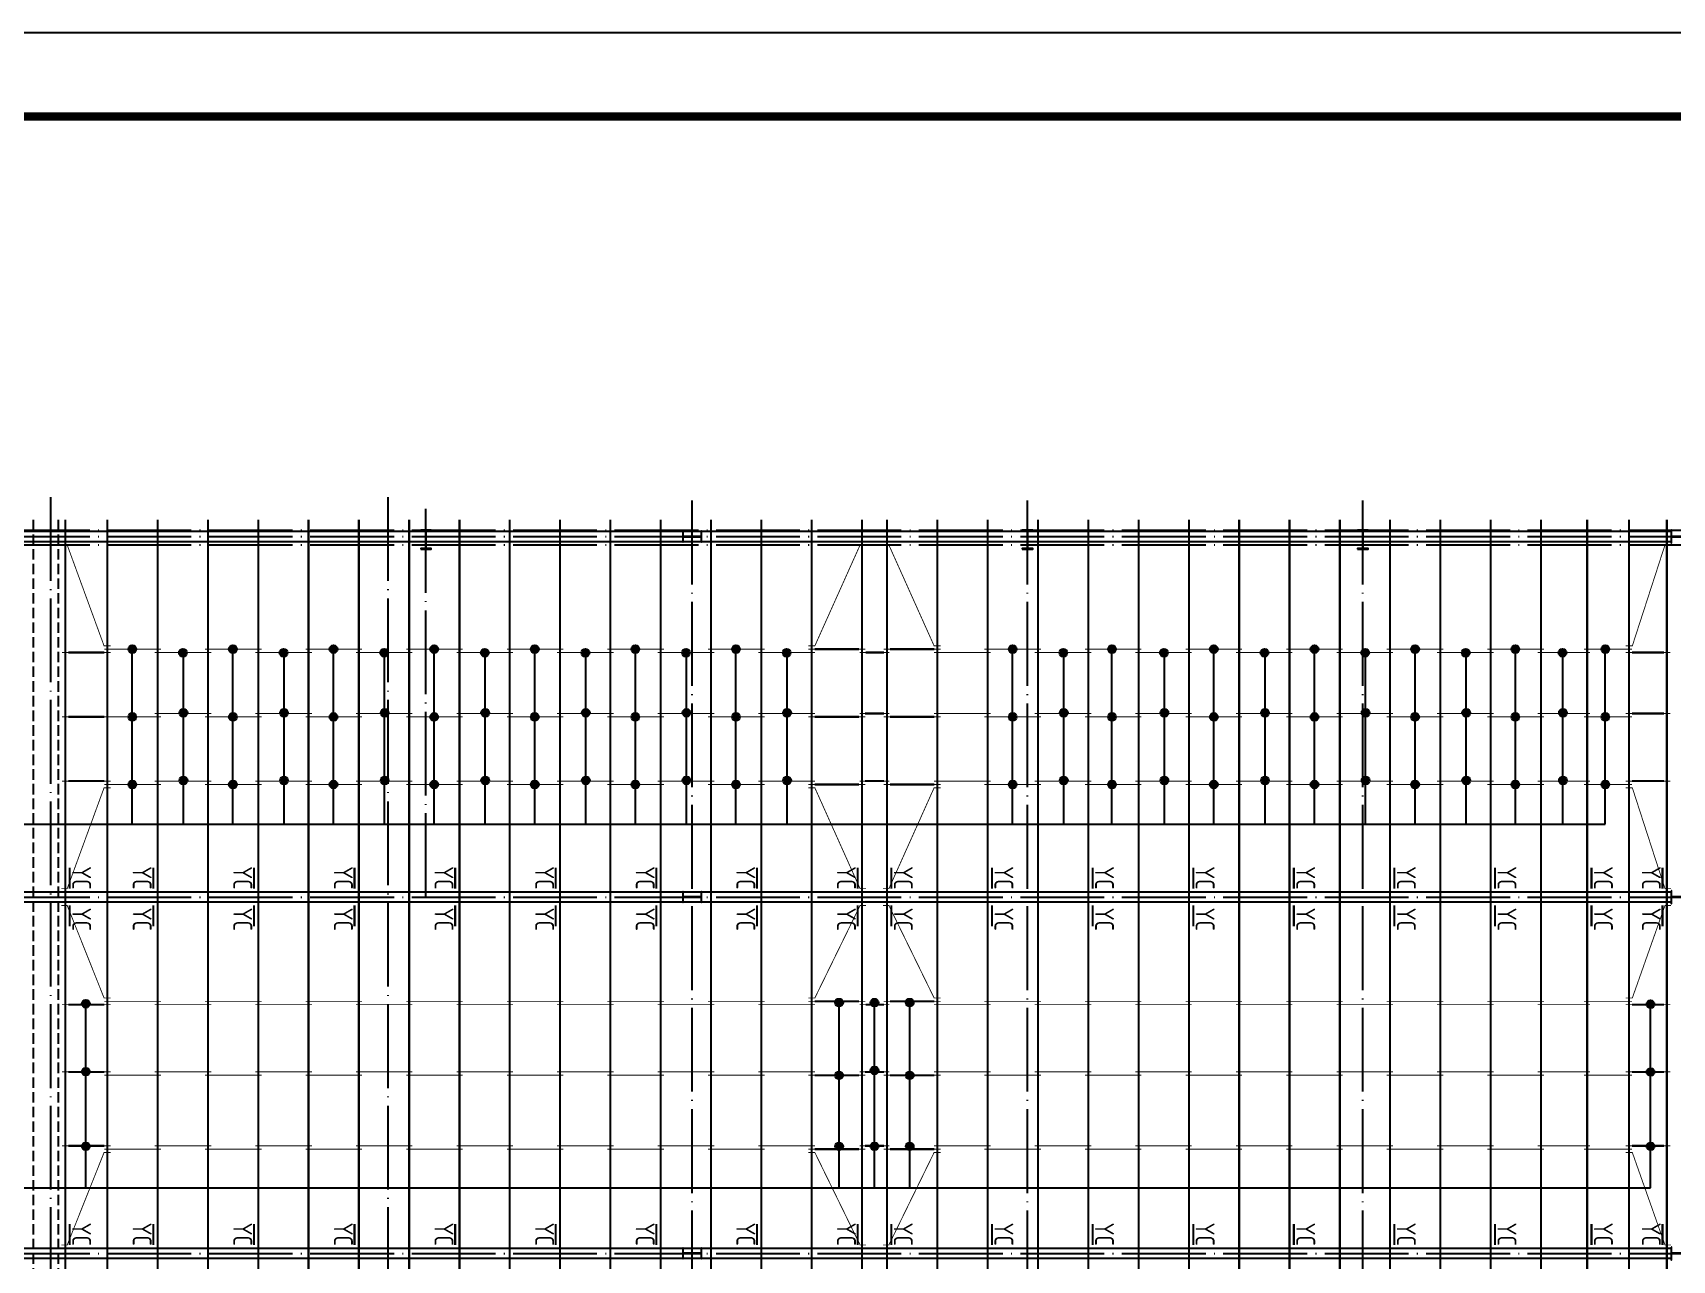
# Model space of a CAD drawing. Extents: x 69728788 to 150676229, y 15322671 to 43663798.
# Drawn here: x 75156773 to 75195879, y 20372423 to 20401703 of the extents above; entities that cross this region are included whole.
import ezdxf

# ---------------------------------------------------------------- set-up
doc = ezdxf.new("R2010")
doc.units = 0
doc.header["$LTSCALE"] = 1000
doc.header["$MEASUREMENT"] = 0
doc.linetypes.add('DASH', pattern=[0.35, 0.25, -0.1])
doc.linetypes.add('DOTE', pattern=[2.42, 2, -0.2, 0.02, -0.2])
for name, color, linetype in [('10014', 2, 'CONTINUOUS'), ('DOTE', 251, 'DOTE'), ('PUB_DIM', 3, 'CONTINUOUS'), ('PUB_TITLE', 4, 'CONTINUOUS'), ('屋面隅撑', 1, 'CONTINUOUS'), ('檩条拉条', 253, 'CONTINUOUS'), ('钢柱', 3, 'CONTINUOUS'), ('钢梁', 97, 'CONTINUOUS')]:
    doc.layers.add(name, color=color, linetype=linetype)
doc.styles.add('TSSD_Rein', font='atssdeng.shx', dxfattribs={"width": 0.7, "bigfont": 'atssdchn.shx'})

msp = doc.modelspace()

# ---------------------------------------------------------------- hatches: boundary and pattern name
at = {"layer": 'PUB_DIM'}
for points in [[(75159146.3, 20386905.6, -1), (75159146.3, 20387093.3, -1)], [(75160354.7, 20386819.7, -1), (75160354.7, 20387007.4, -1)], [(75161546.3, 20386905.6, -1), (75161546.3, 20387093.3, -1)], [(75162754.7, 20386819.7, -1), (75162754.7, 20387007.4, -1)], [(75163946.3, 20386905.6, -1), (75163946.3, 20387093.3, -1)], [(75165154.7, 20386819.7, -1), (75165154.7, 20387007.4, -1)], [(75166346.3, 20386905.6, -1), (75166346.3, 20387093.3, -1)], [(75167554.7, 20386819.7, -1), (75167554.7, 20387007.4, -1)], [(75168746.3, 20386905.6, -1), (75168746.3, 20387093.3, -1)], [(75169954.7, 20386819.7, -1), (75169954.7, 20387007.4, -1)], [(75171146.3, 20386905.6, -1), (75171146.3, 20387093.3, -1)], [(75172354.7, 20386819.7, -1), (75172354.7, 20387007.4, -1)], [(75173546.3, 20386905.6, -1), (75173546.3, 20387093.3, -1)], [(75174754.7, 20386819.7, -1), (75174754.7, 20387007.4, -1)], [(75180146.3, 20386905.6, -1), (75180146.3, 20387093.3, -1)], [(75181354.7, 20386819.7, -1), (75181354.7, 20387007.4, -1)], [(75182515.3, 20386905.6, -1), (75182515.3, 20387093.3, -1)], [(75183754.7, 20386819.7, -1), (75183754.7, 20387007.4, -1)], [(75184946.3, 20386905.6, -1), (75184946.3, 20387093.3, -1)], [(75186154.7, 20386819.7, -1), (75186154.7, 20387007.4, -1)], [(75187346.3, 20386905.6, -1), (75187346.3, 20387093.3, -1)], [(75188554.7, 20386819.7, -1), (75188554.7, 20387007.4, -1)], [(75189746.3, 20386905.6, -1), (75189746.3, 20387093.3, -1)], [(75190954.7, 20386819.7, -1), (75190954.7, 20387007.4, -1)], [(75192137.3, 20386905.6, -1), (75192137.3, 20387093.3, -1)], [(75193262.1, 20386819.7, -1), (75193262.1, 20387007.4, -1)], [(75194283.7, 20386905.6, -1), (75194283.7, 20387093.3, -1)], [(75159146.3, 20385289.7, -1), (75159146.3, 20385477.4, -1)], [(75160365.9, 20385387.6, -1), (75160365.9, 20385575.3, -1)], [(75161546.3, 20385289.7, -1), (75161546.3, 20385477.4, -1)], [(75162765.9, 20385387.6, -1), (75162765.9, 20385575.3, -1)], [(75163946.3, 20385289.7, -1), (75163946.3, 20385477.4, -1)], [(75165165.9, 20385387.6, -1), (75165165.9, 20385575.3, -1)], [(75166346.3, 20385289.7, -1), (75166346.3, 20385477.4, -1)], [(75167565.9, 20385387.6, -1), (75167565.9, 20385575.3, -1)], [(75168746.3, 20385289.7, -1), (75168746.3, 20385477.4, -1)], [(75169965.9, 20385387.6, -1), (75169965.9, 20385575.3, -1)], [(75171146.3, 20385289.7, -1), (75171146.3, 20385477.4, -1)], [(75172365.9, 20385387.6, -1), (75172365.9, 20385575.3, -1)], [(75173546.3, 20385289.7, -1), (75173546.3, 20385477.4, -1)], [(75174765.9, 20385387.6, -1), (75174765.9, 20385575.3, -1)], [(75180146.3, 20385289.7, -1), (75180146.3, 20385477.4, -1)], [(75181365.9, 20385387.6, -1), (75181365.9, 20385575.3, -1)], [(75182515.3, 20385289.7, -1), (75182515.3, 20385477.4, -1)], [(75183765.9, 20385387.6, -1), (75183765.9, 20385575.3, -1)], [(75184946.3, 20385289.7, -1), (75184946.3, 20385477.4, -1)], [(75186165.9, 20385387.6, -1), (75186165.9, 20385575.3, -1)], [(75187346.3, 20385289.7, -1), (75187346.3, 20385477.4, -1)], [(75188565.9, 20385387.6, -1), (75188565.9, 20385575.3, -1)], [(75189746.3, 20385289.7, -1), (75189746.3, 20385477.4, -1)], [(75190965.9, 20385387.6, -1), (75190965.9, 20385575.3, -1)], [(75192137.3, 20385289.7, -1), (75192137.3, 20385477.4, -1)], [(75193273.3, 20385387.6, -1), (75193273.3, 20385575.3, -1)], [(75194283.7, 20385289.7, -1), (75194283.7, 20385477.4, -1)], [(75159146.3, 20383676.3, -1), (75159146.3, 20383864, -1)], [(75160365.9, 20383774.2, -1), (75160365.9, 20383961.9, -1)], [(75161546.3, 20383676.3, -1), (75161546.3, 20383864, -1)], [(75162765.9, 20383774.2, -1), (75162765.9, 20383961.9, -1)], [(75163946.3, 20383676.3, -1), (75163946.3, 20383864, -1)], [(75165165.9, 20383774.2, -1), (75165165.9, 20383961.9, -1)], [(75166346.3, 20383676.3, -1), (75166346.3, 20383864, -1)], [(75167565.9, 20383774.2, -1), (75167565.9, 20383961.9, -1)], [(75168746.3, 20383676.3, -1), (75168746.3, 20383864, -1)], [(75169965.9, 20383774.2, -1), (75169965.9, 20383961.9, -1)], [(75171146.3, 20383676.3, -1), (75171146.3, 20383864, -1)], [(75172365.9, 20383774.2, -1), (75172365.9, 20383961.9, -1)], [(75173546.3, 20383676.3, -1), (75173546.3, 20383864, -1)], [(75174765.9, 20383774.2, -1), (75174765.9, 20383961.9, -1)], [(75180146.3, 20383676.3, -1), (75180146.3, 20383864, -1)], [(75181365.9, 20383774.2, -1), (75181365.9, 20383961.9, -1)], [(75182515.3, 20383676.3, -1), (75182515.3, 20383864, -1)], [(75183765.9, 20383774.2, -1), (75183765.9, 20383961.9, -1)], [(75184946.3, 20383676.3, -1), (75184946.3, 20383864, -1)], [(75186165.9, 20383774.2, -1), (75186165.9, 20383961.9, -1)], [(75187346.3, 20383676.3, -1), (75187346.3, 20383864, -1)], [(75188565.9, 20383774.2, -1), (75188565.9, 20383961.9, -1)], [(75189746.3, 20383676.3, -1), (75189746.3, 20383864, -1)], [(75190965.9, 20383774.2, -1), (75190965.9, 20383961.9, -1)], [(75192137.3, 20383676.3, -1), (75192137.3, 20383864, -1)], [(75193273.3, 20383774.2, -1), (75193273.3, 20383961.9, -1)], [(75194283.7, 20383676.3, -1), (75194283.7, 20383864, -1)], [(75158038.2, 20378447.5, -1), (75158038.2, 20378635.2, -1)], [(75176006.3, 20378473.6, -1), (75176006.3, 20378661.3, -1)], [(75176850.3, 20378473.6, -1), (75176850.3, 20378661.3, -1)], [(75177691, 20378473.6, -1), (75177691, 20378661.3, -1)], [(75195362.6, 20378434.5, -1), (75195362.6, 20378622.3, -1)], [(75158038.2, 20376826.7, -1), (75158038.2, 20377014.5, -1)], [(75176850.3, 20376856.9, -1), (75176850.3, 20377044.6, -1)], [(75195362.6, 20376819.2, -1), (75195362.6, 20377006.9, -1)], [(75176006.3, 20376740.1, -1), (75176006.3, 20376927.8, -1)], [(75177691, 20376740.1, -1), (75177691, 20376927.8, -1)], [(75158038.2, 20375046.3, -1), (75158038.2, 20375234, -1)], [(75176006.3, 20375046.3, -1), (75176006.3, 20375234, -1)], [(75176850.3, 20375046.3, -1), (75176850.3, 20375234, -1)], [(75177691, 20375046.3, -1), (75177691, 20375234, -1)], [(75195362.6, 20375046.3, -1), (75195362.6, 20375234, -1)]]:
    msp.add_hatch(color=256, dxfattribs=at).paths.add_polyline_path(points)

# ---------------------------------------------------------------- linework, layer by layer
at = {"layer": '10014', "linetype": 'DASH'}
for points in [[(75156787, 20297085.2), (75156787, 20390085.2)], [(75157387, 20297085.2), (75157387, 20390085.2)]]:
    msp.add_lwpolyline(points, dxfattribs=at)
at = {"layer": '10014', "const_width": 50}
for points in [[(75157550.3, 20297085.2), (75157550.3, 20390085.2)], [(75158550.3, 20297085.2), (75158550.3, 20390085.2)], [(75159750.3, 20297085.2), (75159750.3, 20390085.2)], [(75160950.3, 20297085.2), (75160950.3, 20390085.2)], [(75162150.3, 20297085.2), (75162150.3, 20390085.2)], [(75163350.3, 20297085.2), (75163350.3, 20390085.2)], [(75164550.3, 20297085.2), (75164550.3, 20390085.2)], [(75165750.3, 20297085.2), (75165750.3, 20390085.2)], [(75166950.3, 20297085.2), (75166950.3, 20390085.2)], [(75168150.3, 20297085.2), (75168150.3, 20390085.2)], [(75169350.3, 20297085.2), (75169350.3, 20390085.2)], [(75170550.3, 20297085.2), (75170550.3, 20390085.2)], [(75171750.3, 20297085.2), (75171750.3, 20390085.2)], [(75172950.3, 20297085.2), (75172950.3, 20390085.2)], [(75174150.3, 20297085.2), (75174150.3, 20390085.2)], [(75175350.3, 20297085.2), (75175350.3, 20390085.2)], [(75176550.3, 20297085.2), (75176550.3, 20390085.2)], [(75177150.3, 20297085.2), (75177150.3, 20390085.2)], [(75178350.3, 20297085.2), (75178350.3, 20390085.2)], [(75179550.3, 20297085.2), (75179550.3, 20390085.2)], [(75180750.3, 20297085.2), (75180750.3, 20390085.2)], [(75181950.3, 20297085.2), (75181950.3, 20390085.2)], [(75183150.3, 20297085.2), (75183150.3, 20390085.2)], [(75184350.3, 20297085.2), (75184350.3, 20390085.2)], [(75185550.3, 20297085.2), (75185550.3, 20390085.2)], [(75186750.3, 20297085.2), (75186750.3, 20390085.2)], [(75187950.3, 20297085.2), (75187950.3, 20390085.2)], [(75189150.3, 20297085.2), (75189150.3, 20390085.2)], [(75190350.3, 20297085.2), (75190350.3, 20390085.2)], [(75191550.3, 20297085.2), (75191550.3, 20390085.2)], [(75192750.3, 20297085.2), (75192750.3, 20390085.2)], [(75193850.3, 20297085.2), (75193850.3, 20390085.2)], [(75194850.3, 20297085.2), (75194850.3, 20390085.2)], [(75195750.3, 20297085.2), (75195750.3, 20390085.2)]]:
    msp.add_lwpolyline(points, dxfattribs=at)
at = {"layer": 'DOTE'}
for p, q in [((75157200.1, 20296668.2), (75157200.1, 20390668.2)), ((75165250.1, 20296668.2), (75165250.1, 20390668.2)), ((75166150.1, 20381085.2), (75166150.1, 20390418.2)), ((75172500.5, 20296585.2), (75172500.5, 20390585.2)), ((75180500.5, 20296585.2), (75180500.5, 20390585.2)), ((75188500.5, 20296585.2), (75188500.5, 20390585.2)), ((75122250.5, 20389835.2), (75232250.5, 20389835.2)), ((75122250.5, 20389685.2), (75232250.5, 20389685.2)), ((75122250.5, 20389485.2), (75232250.5, 20389485.2)), ((75122250.5, 20381085.2), (75232250.5, 20381085.2)), ((75122250.5, 20372585.2), (75232250.5, 20372585.2))]:
    msp.add_line(p, q, dxfattribs=at)
at = {"layer": 'PUB_DIM'}
for p, q in [((75159146.3, 20382827.5), (75159146.3, 20386998.6)), ((75160365.9, 20382827.5), (75160365.9, 20386961.9)), ((75161546.3, 20382827.5), (75161546.3, 20386998.6)), ((75162765.9, 20382827.5), (75162765.9, 20386961.9)), ((75163946.3, 20382827.5), (75163946.3, 20386998.6)), ((75165165.9, 20382827.5), (75165165.9, 20386961.9)), ((75166346.3, 20382827.5), (75166346.3, 20386998.6)), ((75167565.9, 20382827.5), (75167565.9, 20386961.9)), ((75168746.3, 20382827.5), (75168746.3, 20386998.6)), ((75169965.9, 20382827.5), (75169965.9, 20386961.9)), ((75171146.3, 20382827.5), (75171146.3, 20386998.6)), ((75172365.9, 20382827.5), (75172365.9, 20386961.9)), ((75173546.3, 20382827.5), (75173546.3, 20386998.6)), ((75174765.9, 20382827.5), (75174765.9, 20386961.9)), ((75180146.3, 20382827.5), (75180146.3, 20386998.6)), ((75181365.9, 20382827.5), (75181365.9, 20386961.9)), ((75182515.3, 20382827.5), (75182515.3, 20386998.6)), ((75183765.9, 20382827.5), (75183765.9, 20386961.9)), ((75184946.3, 20382827.5), (75184946.3, 20386998.6)), ((75186165.9, 20382827.5), (75186165.9, 20386961.9)), ((75187346.3, 20382827.5), (75187346.3, 20386998.6)), ((75188565.9, 20382827.5), (75188565.9, 20386961.9)), ((75189746.3, 20382827.5), (75189746.3, 20386998.6)), ((75190965.9, 20382827.5), (75190965.9, 20386961.9)), ((75192137.3, 20382827.5), (75192137.3, 20386998.6)), ((75193273.3, 20382827.5), (75193273.3, 20386961.9)), ((75194283.7, 20382827.5), (75194283.7, 20386998.6)), ((75122504.2, 20382827.5), (75194283.7, 20382827.5)), ((75158038.2, 20374145.7), (75158038.2, 20378540.4)), ((75176006.3, 20374145.7), (75176006.3, 20378566.5)), ((75176850.3, 20374145.7), (75176850.3, 20378566.5)), ((75177691, 20374145.7), (75177691, 20378566.5)), ((75195362.6, 20374145.7), (75195362.6, 20378527.5)), ((75121262.3, 20374145.7), (75195362.6, 20374145.7))]:
    msp.add_line(p, q, dxfattribs=at)
for centre in [(75159146.3, 20386999.5), (75160354.7, 20386913.5), (75161546.3, 20386999.5), (75162754.7, 20386913.5), (75163946.3, 20386999.5), (75165154.7, 20386913.5), (75166346.3, 20386999.5), (75167554.7, 20386913.5), (75168746.3, 20386999.5), (75169954.7, 20386913.5), (75171146.3, 20386999.5), (75172354.7, 20386913.5), (75173546.3, 20386999.5), (75174754.7, 20386913.5), (75180146.3, 20386999.5), (75181354.7, 20386913.5), (75182515.3, 20386999.5), (75183754.7, 20386913.5), (75184946.3, 20386999.5), (75186154.7, 20386913.5), (75187346.3, 20386999.5), (75188554.7, 20386913.5), (75189746.3, 20386999.5), (75190954.7, 20386913.5), (75192137.3, 20386999.5), (75193262.1, 20386913.5), (75194283.7, 20386999.5), (75159146.3, 20385383.5), (75160365.9, 20385481.5), (75161546.3, 20385383.5), (75162765.9, 20385481.5), (75163946.3, 20385383.5), (75165165.9, 20385481.5), (75166346.3, 20385383.5), (75167565.9, 20385481.5), (75168746.3, 20385383.5), (75169965.9, 20385481.5), (75171146.3, 20385383.5), (75172365.9, 20385481.5), (75173546.3, 20385383.5), (75174765.9, 20385481.5), (75180146.3, 20385383.5), (75181365.9, 20385481.5), (75182515.3, 20385383.5), (75183765.9, 20385481.5), (75184946.3, 20385383.5), (75186165.9, 20385481.5), (75187346.3, 20385383.5), (75188565.9, 20385481.5), (75189746.3, 20385383.5), (75190965.9, 20385481.5), (75192137.3, 20385383.5), (75193273.3, 20385481.5), (75194283.7, 20385383.5), (75159146.3, 20383770.2), (75160365.9, 20383868.1), (75161546.3, 20383770.2), (75162765.9, 20383868.1), (75163946.3, 20383770.2), (75165165.9, 20383868.1), (75166346.3, 20383770.2), (75167565.9, 20383868.1), (75168746.3, 20383770.2), (75169965.9, 20383868.1), (75171146.3, 20383770.2), (75172365.9, 20383868.1), (75173546.3, 20383770.2), (75174765.9, 20383868.1), (75180146.3, 20383770.2), (75181365.9, 20383868.1), (75182515.3, 20383770.2), (75183765.9, 20383868.1), (75184946.3, 20383770.2), (75186165.9, 20383868.1), (75187346.3, 20383770.2), (75188565.9, 20383868.1), (75189746.3, 20383770.2), (75190965.9, 20383868.1), (75192137.3, 20383770.2), (75193273.3, 20383868.1), (75194283.7, 20383770.2), (75158038.2, 20378541.3), (75176006.3, 20378567.4), (75176850.3, 20378567.4), (75177691, 20378567.4), (75195362.6, 20378528.4), (75158038.2, 20376920.6), (75176850.3, 20376950.8), (75195362.6, 20376913.1), (75176006.3, 20376833.9), (75177691, 20376833.9), (75158038.2, 20375140.1), (75176006.3, 20375140.1), (75176850.3, 20375140.1), (75177691, 20375140.1), (75195362.6, 20375140.1)]:
    msp.add_circle(centre, 93.9, dxfattribs=at)
at = {"layer": 'PUB_TITLE'}
msp.add_lwpolyline([(75107584.3, 20282902.8), (75275784.3, 20282902.8), (75275784.3, 20401702.8), (75107584.3, 20401702.8)], close=True, dxfattribs=at)
at = {"layer": 'PUB_TITLE', "const_width": 200}
msp.add_lwpolyline([(75112584.3, 20284902.8), (75273784.3, 20284902.8), (75273784.3, 20399702.8), (75112584.3, 20399702.8)], close=True, dxfattribs=at)
at = {"layer": '屋面隅撑', "const_width": 50}
for points in [[(75157653.5, 20381285.2), (75157653.5, 20381785.2)], [(75159647.2, 20381285.2), (75159647.2, 20381785.2)], [(75162047.2, 20381285.2), (75162047.2, 20381785.2)], [(75164447.2, 20381285.2), (75164447.2, 20381785.2)], [(75166847.2, 20381285.2), (75166847.2, 20381785.2)], [(75169247.2, 20381285.2), (75169247.2, 20381785.2)], [(75171647.2, 20381285.2), (75171647.2, 20381785.2)], [(75174047.2, 20381285.2), (75174047.2, 20381785.2)], [(75176447.2, 20381285.2), (75176447.2, 20381785.2)], [(75177253.5, 20381285.2), (75177253.5, 20381785.2)], [(75179653.5, 20381285.2), (75179653.5, 20381785.2)], [(75182053.5, 20381285.2), (75182053.5, 20381785.2)], [(75184453.5, 20381285.2), (75184453.5, 20381785.2)], [(75186853.5, 20381285.2), (75186853.5, 20381785.2)], [(75189253.5, 20381285.2), (75189253.5, 20381785.2)], [(75191653.5, 20381285.2), (75191653.5, 20381785.2)], [(75193953.5, 20381285.2), (75193953.5, 20381785.2)], [(75195647.2, 20381285.2), (75195647.2, 20381785.2)], [(75157653.5, 20380885.2), (75157653.5, 20380385.2)], [(75159647.2, 20380885.2), (75159647.2, 20380385.2)], [(75162047.2, 20380885.2), (75162047.2, 20380385.2)], [(75164447.2, 20380885.2), (75164447.2, 20380385.2)], [(75166847.2, 20380885.2), (75166847.2, 20380385.2)], [(75169247.2, 20380885.2), (75169247.2, 20380385.2)], [(75171647.2, 20380885.2), (75171647.2, 20380385.2)], [(75174047.2, 20380885.2), (75174047.2, 20380385.2)], [(75176447.2, 20380885.2), (75176447.2, 20380385.2)], [(75177253.5, 20380885.2), (75177253.5, 20380385.2)], [(75179653.5, 20380885.2), (75179653.5, 20380385.2)], [(75182053.5, 20380885.2), (75182053.5, 20380385.2)], [(75184453.5, 20380885.2), (75184453.5, 20380385.2)], [(75186853.5, 20380885.2), (75186853.5, 20380385.2)], [(75189253.5, 20380885.2), (75189253.5, 20380385.2)], [(75191653.5, 20380885.2), (75191653.5, 20380385.2)], [(75193953.5, 20380885.2), (75193953.5, 20380385.2)], [(75195647.2, 20380885.2), (75195647.2, 20380385.2)], [(75157653.5, 20372785.2), (75157653.5, 20373285.2)], [(75159647.2, 20372785.2), (75159647.2, 20373285.2)], [(75162047.2, 20372785.2), (75162047.2, 20373285.2)], [(75164447.2, 20372785.2), (75164447.2, 20373285.2)], [(75166847.2, 20372785.2), (75166847.2, 20373285.2)], [(75169247.2, 20372785.2), (75169247.2, 20373285.2)], [(75171647.2, 20372785.2), (75171647.2, 20373285.2)], [(75174047.2, 20372785.2), (75174047.2, 20373285.2)], [(75176447.2, 20372785.2), (75176447.2, 20373285.2)], [(75177253.5, 20372785.2), (75177253.5, 20373285.2)], [(75179653.5, 20372785.2), (75179653.5, 20373285.2)], [(75182053.5, 20372785.2), (75182053.5, 20373285.2)], [(75184453.5, 20372785.2), (75184453.5, 20373285.2)], [(75186853.5, 20372785.2), (75186853.5, 20373285.2)], [(75189253.5, 20372785.2), (75189253.5, 20373285.2)], [(75191653.5, 20372785.2), (75191653.5, 20373285.2)], [(75193953.5, 20372785.2), (75193953.5, 20373285.2)], [(75195647.2, 20372785.2), (75195647.2, 20373285.2)]]:
    msp.add_lwpolyline(points, dxfattribs=at)
at = {"layer": '檩条拉条', "color": 1}
for points, const_width in [([(75157452.4, 20389485.2), (75157593.2, 20389485.2), (75158472.7, 20387078.6), (75158629.4, 20387078.6)], 20), ([(75176648.3, 20389485.2), (75176507.5, 20389485.2), (75175428, 20387078.6), (75175271.3, 20387078.6)], 20), ([(75177052.4, 20389485.2), (75177193.2, 20389485.2), (75178272.7, 20387078.6), (75178429.4, 20387078.6)], 20), ([(75195848.3, 20389485.2), (75195707.5, 20389485.2), (75194928, 20387078.6), (75194771.3, 20387078.6)], 20), ([(75158629.4, 20386918.6), (75157465.7, 20386918.6)], 20), ([(75157619.3, 20386918.6), (75158479.1, 20386918.6)], 50), ([(75159829, 20386998.6), (75158480.9, 20386998.6)], 20), ([(75161029, 20386918.6), (75159680.9, 20386918.6)], 20), ([(75162229, 20386998.6), (75160880.9, 20386998.6)], 20), ([(75163429, 20386918.6), (75162080.9, 20386918.6)], 20), ([(75164629, 20386998.6), (75163280.9, 20386998.6)], 20), ([(75165829, 20386918.6), (75164480.9, 20386918.6)], 20), ([(75167029, 20386998.6), (75165680.9, 20386998.6)], 20), ([(75168229, 20386918.6), (75166880.9, 20386918.6)], 20), ([(75169429, 20386998.6), (75168080.9, 20386998.6)], 20), ([(75170629, 20386918.6), (75169280.9, 20386918.6)], 20), ([(75171829, 20386998.6), (75170480.9, 20386998.6)], 20), ([(75173029, 20386918.6), (75171680.9, 20386918.6)], 20), ([(75174229, 20386998.6), (75172880.9, 20386998.6)], 20), ([(75175429, 20386918.6), (75174080.9, 20386918.6)], 20), ([(75175271.3, 20386998.6), (75176635, 20386998.6)], 20), ([(75176481.3, 20386998.6), (75175421.6, 20386998.6)], 50), ([(75177199.5, 20386918.6), (75176496.5, 20386918.6)], 20), ([(75177199.5, 20386918.6), (75176496.5, 20386918.6)], 20), ([(75177199.5, 20386918.6), (75176496.5, 20386918.6)], 20), ([(75176501.2, 20386918.6), (75177204.2, 20386918.6)], 20), ([(75176501.2, 20386918.6), (75177204.2, 20386918.6)], 20), ([(75177076.1, 20386918.6), (75176637.9, 20386918.6)], 50), ([(75178429.4, 20386998.6), (75177065.7, 20386998.6)], 20), ([(75177219.3, 20386998.6), (75178279.1, 20386998.6)], 50), ([(75178271.7, 20386918.6), (75179619.8, 20386918.6)], 20), ([(75179471.7, 20386998.6), (75180819.8, 20386998.6)], 20), ([(75180671.7, 20386918.6), (75182019.8, 20386918.6)], 20), ([(75181871.7, 20386998.6), (75183219.8, 20386998.6)], 20), ([(75183071.7, 20386918.6), (75184419.8, 20386918.6)], 20), ([(75184271.7, 20386998.6), (75185619.8, 20386998.6)], 20), ([(75185471.7, 20386918.6), (75186819.8, 20386918.6)], 20), ([(75186671.7, 20386998.6), (75188019.8, 20386998.6)], 20), ([(75187871.7, 20386918.6), (75189219.8, 20386918.6)], 20), ([(75189071.7, 20386998.6), (75190419.8, 20386998.6)], 20), ([(75190271.7, 20386918.6), (75191619.8, 20386918.6)], 20), ([(75191471.7, 20386998.6), (75192819.8, 20386998.6)], 20), ([(75192671.7, 20386918.6), (75193919.8, 20386918.6)], 20), ([(75193771.7, 20386998.6), (75194919.8, 20386998.6)], 20), ([(75194771.3, 20386918.6), (75195835, 20386918.6)], 20), ([(75195681.3, 20386918.6), (75194921.6, 20386918.6)], 50), ([(75158629.4, 20385385.2), (75157465.7, 20385385.2)], 20), ([(75157619.3, 20385385.2), (75158479.1, 20385385.2)], 50), ([(75159829, 20385385.2), (75158480.9, 20385385.2)], 20), ([(75161029, 20385465.2), (75159680.9, 20385465.2)], 20), ([(75162229, 20385385.2), (75160880.9, 20385385.2)], 20), ([(75163429, 20385465.2), (75162080.9, 20385465.2)], 20), ([(75164629, 20385385.2), (75163280.9, 20385385.2)], 20), ([(75165829, 20385465.2), (75164480.9, 20385465.2)], 20), ([(75167029, 20385385.2), (75165680.9, 20385385.2)], 20), ([(75168229, 20385465.2), (75166880.9, 20385465.2)], 20), ([(75169429, 20385385.2), (75168080.9, 20385385.2)], 20), ([(75170629, 20385465.2), (75169280.9, 20385465.2)], 20), ([(75171829, 20385385.2), (75170480.9, 20385385.2)], 20), ([(75173029, 20385465.2), (75171680.9, 20385465.2)], 20), ([(75174229, 20385385.2), (75172880.9, 20385385.2)], 20), ([(75175429, 20385465.2), (75174080.9, 20385465.2)], 20), ([(75175271.3, 20385385.2), (75176635, 20385385.2)], 20), ([(75176481.3, 20385385.2), (75175421.6, 20385385.2)], 50), ([(75177199.5, 20385465.2), (75176496.5, 20385465.2)], 20), ([(75177199.5, 20385465.2), (75176496.5, 20385465.2)], 20), ([(75176501.2, 20385465.2), (75177204.2, 20385465.2)], 20), ([(75176624.6, 20385465.2), (75177062.8, 20385465.2)], 50), ([(75176624.6, 20385465.2), (75177062.8, 20385465.2)], 50), ([(75176624.6, 20385465.2), (75177062.8, 20385465.2)], 50), ([(75177076.1, 20385465.2), (75176637.9, 20385465.2)], 50), ([(75177076.1, 20385465.2), (75176637.9, 20385465.2)], 50), ([(75178429.4, 20385385.2), (75177065.7, 20385385.2)], 20), ([(75177219.3, 20385385.2), (75178279.1, 20385385.2)], 50), ([(75178271.7, 20385465.2), (75179619.8, 20385465.2)], 20), ([(75179471.7, 20385385.2), (75180819.8, 20385385.2)], 20), ([(75180671.7, 20385465.2), (75182019.8, 20385465.2)], 20), ([(75181871.7, 20385385.2), (75183219.8, 20385385.2)], 20), ([(75183071.7, 20385465.2), (75184419.8, 20385465.2)], 20), ([(75184271.7, 20385385.2), (75185619.8, 20385385.2)], 20), ([(75185471.7, 20385465.2), (75186819.8, 20385465.2)], 20), ([(75186671.7, 20385385.2), (75188019.8, 20385385.2)], 20), ([(75187871.7, 20385465.2), (75189219.8, 20385465.2)], 20), ([(75189071.7, 20385385.2), (75190419.8, 20385385.2)], 20), ([(75190271.7, 20385465.2), (75191619.8, 20385465.2)], 20), ([(75191471.7, 20385385.2), (75192819.8, 20385385.2)], 20), ([(75192671.7, 20385465.2), (75193919.8, 20385465.2)], 20), ([(75193771.7, 20385385.2), (75194919.8, 20385385.2)], 20), ([(75194771.3, 20385465.2), (75195835, 20385465.2)], 20), ([(75195681.3, 20385465.2), (75194921.6, 20385465.2)], 50), ([(75157452.4, 20381285.2), (75157593.2, 20381285.2), (75158472.7, 20383691.8), (75158629.4, 20383691.8)], 20), ([(75158629.4, 20383851.8), (75157465.7, 20383851.8)], 20), ([(75157619.3, 20383851.8), (75158479.1, 20383851.8)], 50), ([(75159829, 20383771.8), (75158480.9, 20383771.8)], 20), ([(75161029, 20383851.8), (75159680.9, 20383851.8)], 20), ([(75162229, 20383771.8), (75160880.9, 20383771.8)], 20), ([(75163429, 20383851.8), (75162080.9, 20383851.8)], 20), ([(75164629, 20383771.8), (75163280.9, 20383771.8)], 20), ([(75165829, 20383851.8), (75164480.9, 20383851.8)], 20), ([(75167029, 20383771.8), (75165680.9, 20383771.8)], 20), ([(75168229, 20383851.8), (75166880.9, 20383851.8)], 20), ([(75169429, 20383771.8), (75168080.9, 20383771.8)], 20), ([(75170629, 20383851.8), (75169280.9, 20383851.8)], 20), ([(75171829, 20383771.8), (75170480.9, 20383771.8)], 20), ([(75173029, 20383851.8), (75171680.9, 20383851.8)], 20), ([(75174229, 20383771.8), (75172880.9, 20383771.8)], 20), ([(75175429, 20383851.8), (75174080.9, 20383851.8)], 20), ([(75175271.3, 20383771.8), (75176635, 20383771.8)], 20), ([(75176648.3, 20381285.2), (75176507.5, 20381285.2), (75175428, 20383691.8), (75175271.3, 20383691.8)], 20), ([(75176481.3, 20383771.8), (75175421.6, 20383771.8)], 50), ([(75177199.5, 20383851.8), (75176496.5, 20383851.8)], 20), ([(75177199.5, 20383851.8), (75176496.5, 20383851.8)], 20), ([(75176501.2, 20383851.8), (75177204.2, 20383851.8)], 20), ([(75176624.6, 20383851.8), (75177062.8, 20383851.8)], 50), ([(75176624.6, 20383851.8), (75177062.8, 20383851.8)], 50), ([(75176624.6, 20383851.8), (75177062.8, 20383851.8)], 50), ([(75177076.1, 20383851.8), (75176637.9, 20383851.8)], 50), ([(75177076.1, 20383851.8), (75176637.9, 20383851.8)], 50), ([(75177052.4, 20381285.2), (75177193.2, 20381285.2), (75178272.7, 20383691.8), (75178429.4, 20383691.8)], 20), ([(75178429.4, 20383771.8), (75177065.7, 20383771.8)], 20), ([(75177219.3, 20383771.8), (75178279.1, 20383771.8)], 50), ([(75178271.7, 20383851.8), (75179619.8, 20383851.8)], 20), ([(75179471.7, 20383771.8), (75180819.8, 20383771.8)], 20), ([(75180671.7, 20383851.8), (75182019.8, 20383851.8)], 20), ([(75181871.7, 20383771.8), (75183219.8, 20383771.8)], 20), ([(75183071.7, 20383851.8), (75184419.8, 20383851.8)], 20), ([(75184271.7, 20383771.8), (75185619.8, 20383771.8)], 20), ([(75185471.7, 20383851.8), (75186819.8, 20383851.8)], 20), ([(75186671.7, 20383771.8), (75188019.8, 20383771.8)], 20), ([(75187871.7, 20383851.8), (75189219.8, 20383851.8)], 20), ([(75189071.7, 20383771.8), (75190419.8, 20383771.8)], 20), ([(75190271.7, 20383851.8), (75191619.8, 20383851.8)], 20), ([(75191471.7, 20383771.8), (75192819.8, 20383771.8)], 20), ([(75192671.7, 20383851.8), (75193919.8, 20383851.8)], 20), ([(75193771.7, 20383771.8), (75194919.8, 20383771.8)], 20), ([(75194771.3, 20383851.8), (75195835, 20383851.8)], 20), ([(75195848.3, 20381285.2), (75195707.5, 20381285.2), (75194928, 20383691.8), (75194771.3, 20383691.8)], 20), ([(75195681.3, 20383851.8), (75194921.6, 20383851.8)], 50), ([(75157452.4, 20380885.2), (75157593.2, 20380885.2), (75158472.7, 20378678.6), (75158629.4, 20378678.6)], 20), ([(75176648.3, 20380885.2), (75176507.5, 20380885.2), (75175428, 20378678.6), (75175271.3, 20378678.6)], 20), ([(75177052.4, 20380885.2), (75177193.2, 20380885.2), (75178272.7, 20378678.6), (75178429.4, 20378678.6)], 20), ([(75195848.3, 20380885.2), (75195707.5, 20380885.2), (75194928, 20378678.6), (75194771.3, 20378678.6)], 20), ([(75157619.3, 20378518.6), (75158479.1, 20378518.6)], 50), ([(75159829, 20378598.6), (75158480.9, 20378598.6)], 20), ([(75162229, 20378598.6), (75160880.9, 20378598.6)], 20), ([(75164629, 20378598.6), (75163280.9, 20378598.6)], 20), ([(75167029, 20378598.6), (75165680.9, 20378598.6)], 20), ([(75169429, 20378598.6), (75168080.9, 20378598.6)], 20), ([(75171829, 20378598.6), (75170480.9, 20378598.6)], 20), ([(75174229, 20378598.6), (75172880.9, 20378598.6)], 20), ([(75175271.3, 20378598.6), (75176635, 20378598.6)], 20), ([(75176481.3, 20378598.6), (75175421.6, 20378598.6)], 50), ([(75177076.1, 20378518.6), (75176637.9, 20378518.6)], 50), ([(75178429.4, 20378598.6), (75177065.7, 20378598.6)], 20), ([(75177219.3, 20378598.6), (75178279.1, 20378598.6)], 50), ([(75179471.7, 20378598.6), (75180819.8, 20378598.6)], 20), ([(75181871.7, 20378598.6), (75183219.8, 20378598.6)], 20), ([(75184271.7, 20378598.6), (75185619.8, 20378598.6)], 20), ([(75186671.7, 20378598.6), (75188019.8, 20378598.6)], 20), ([(75189071.7, 20378598.6), (75190419.8, 20378598.6)], 20), ([(75191471.7, 20378598.6), (75192819.8, 20378598.6)], 20), ([(75193771.7, 20378598.6), (75194919.8, 20378598.6)], 20), ([(75195681.3, 20378518.6), (75194921.6, 20378518.6)], 50), ([(75158629.4, 20378518.6), (75157465.7, 20378518.6)], 20), ([(75161029, 20378518.6), (75159680.9, 20378518.6)], 20), ([(75163429, 20378518.6), (75162080.9, 20378518.6)], 20), ([(75165829, 20378518.6), (75164480.9, 20378518.6)], 20), ([(75168229, 20378518.6), (75166880.9, 20378518.6)], 20), ([(75170629, 20378518.6), (75169280.9, 20378518.6)], 20), ([(75173029, 20378518.6), (75171680.9, 20378518.6)], 20), ([(75175429, 20378518.6), (75174080.9, 20378518.6)], 20), ([(75177199.5, 20378518.6), (75176496.5, 20378518.6)], 20), ([(75177199.5, 20378518.6), (75176496.5, 20378518.6)], 20), ([(75177199.5, 20378518.6), (75176496.5, 20378518.6)], 20), ([(75176501.2, 20378518.6), (75177204.2, 20378518.6)], 20), ([(75176501.2, 20378518.6), (75177204.2, 20378518.6)], 20), ([(75178271.7, 20378518.6), (75179619.8, 20378518.6)], 20), ([(75180671.7, 20378518.6), (75182019.8, 20378518.6)], 20), ([(75183071.7, 20378518.6), (75184419.8, 20378518.6)], 20), ([(75185471.7, 20378518.6), (75186819.8, 20378518.6)], 20), ([(75187871.7, 20378518.6), (75189219.8, 20378518.6)], 20), ([(75190271.7, 20378518.6), (75191619.8, 20378518.6)], 20), ([(75192671.7, 20378518.6), (75193919.8, 20378518.6)], 20), ([(75194771.3, 20378518.6), (75195835, 20378518.6)], 20), ([(75158629.4, 20376915.2), (75157465.7, 20376915.2)], 20), ([(75157619.3, 20376915.2), (75158479.1, 20376915.2)], 50), ([(75159829, 20376835.2), (75158480.9, 20376835.2)], 20), ([(75161029, 20376915.2), (75159680.9, 20376915.2)], 20), ([(75162229, 20376835.2), (75160880.9, 20376835.2)], 20), ([(75163429, 20376915.2), (75162080.9, 20376915.2)], 20), ([(75164629, 20376835.2), (75163280.9, 20376835.2)], 20), ([(75165829, 20376915.2), (75164480.9, 20376915.2)], 20), ([(75167029, 20376835.2), (75165680.9, 20376835.2)], 20), ([(75168229, 20376915.2), (75166880.9, 20376915.2)], 20), ([(75169429, 20376835.2), (75168080.9, 20376835.2)], 20), ([(75170629, 20376915.2), (75169280.9, 20376915.2)], 20), ([(75171829, 20376835.2), (75170480.9, 20376835.2)], 20), ([(75173029, 20376915.2), (75171680.9, 20376915.2)], 20), ([(75174229, 20376835.2), (75172880.9, 20376835.2)], 20), ([(75175429, 20376915.2), (75174080.9, 20376915.2)], 20), ([(75175271.3, 20376835.2), (75176635, 20376835.2)], 20), ([(75176481.3, 20376835.2), (75175421.6, 20376835.2)], 50), ([(75177199.5, 20376915.2), (75176496.5, 20376915.2)], 20), ([(75177199.5, 20376915.2), (75176496.5, 20376915.2)], 20), ([(75176501.2, 20376915.2), (75177204.2, 20376915.2)], 20), ([(75176624.6, 20376915.2), (75177062.8, 20376915.2)], 50), ([(75176624.6, 20376915.2), (75177062.8, 20376915.2)], 50), ([(75176624.6, 20376915.2), (75177062.8, 20376915.2)], 50), ([(75177076.1, 20376915.2), (75176637.9, 20376915.2)], 50), ([(75177076.1, 20376915.2), (75176637.9, 20376915.2)], 50), ([(75178429.4, 20376835.2), (75177065.7, 20376835.2)], 20), ([(75177219.3, 20376835.2), (75178279.1, 20376835.2)], 50), ([(75178271.7, 20376915.2), (75179619.8, 20376915.2)], 20), ([(75179471.7, 20376835.2), (75180819.8, 20376835.2)], 20), ([(75180671.7, 20376915.2), (75182019.8, 20376915.2)], 20), ([(75181871.7, 20376835.2), (75183219.8, 20376835.2)], 20), ([(75183071.7, 20376915.2), (75184419.8, 20376915.2)], 20), ([(75184271.7, 20376835.2), (75185619.8, 20376835.2)], 20), ([(75185471.7, 20376915.2), (75186819.8, 20376915.2)], 20), ([(75186671.7, 20376835.2), (75188019.8, 20376835.2)], 20), ([(75187871.7, 20376915.2), (75189219.8, 20376915.2)], 20), ([(75189071.7, 20376835.2), (75190419.8, 20376835.2)], 20), ([(75190271.7, 20376915.2), (75191619.8, 20376915.2)], 20), ([(75191471.7, 20376835.2), (75192819.8, 20376835.2)], 20), ([(75192671.7, 20376915.2), (75193919.8, 20376915.2)], 20), ([(75193771.7, 20376835.2), (75194919.8, 20376835.2)], 20), ([(75194771.3, 20376915.2), (75195835, 20376915.2)], 20), ([(75195681.3, 20376915.2), (75194921.6, 20376915.2)], 50), ([(75158629.4, 20375151.8), (75157465.7, 20375151.8)], 20), ([(75157619.3, 20375151.8), (75158479.1, 20375151.8)], 50), ([(75159829, 20375071.8), (75158480.9, 20375071.8)], 20), ([(75161029, 20375151.8), (75159680.9, 20375151.8)], 20), ([(75162229, 20375071.8), (75160880.9, 20375071.8)], 20), ([(75163429, 20375151.8), (75162080.9, 20375151.8)], 20), ([(75164629, 20375071.8), (75163280.9, 20375071.8)], 20), ([(75165829, 20375151.8), (75164480.9, 20375151.8)], 20), ([(75167029, 20375071.8), (75165680.9, 20375071.8)], 20), ([(75168229, 20375151.8), (75166880.9, 20375151.8)], 20), ([(75169429, 20375071.8), (75168080.9, 20375071.8)], 20), ([(75170629, 20375151.8), (75169280.9, 20375151.8)], 20), ([(75171829, 20375071.8), (75170480.9, 20375071.8)], 20), ([(75173029, 20375151.8), (75171680.9, 20375151.8)], 20), ([(75174229, 20375071.8), (75172880.9, 20375071.8)], 20), ([(75175429, 20375151.8), (75174080.9, 20375151.8)], 20), ([(75175271.3, 20375071.8), (75176635, 20375071.8)], 20), ([(75176481.3, 20375071.8), (75175421.6, 20375071.8)], 50), ([(75177199.5, 20375151.8), (75176496.5, 20375151.8)], 20), ([(75177199.5, 20375151.8), (75176496.5, 20375151.8)], 20), ([(75176501.2, 20375151.8), (75177204.2, 20375151.8)], 20), ([(75176624.6, 20375151.8), (75177062.8, 20375151.8)], 50), ([(75176624.6, 20375151.8), (75177062.8, 20375151.8)], 50), ([(75176624.6, 20375151.8), (75177062.8, 20375151.8)], 50), ([(75177076.1, 20375151.8), (75176637.9, 20375151.8)], 50), ([(75177076.1, 20375151.8), (75176637.9, 20375151.8)], 50), ([(75178429.4, 20375071.8), (75177065.7, 20375071.8)], 20), ([(75177219.3, 20375071.8), (75178279.1, 20375071.8)], 50), ([(75178271.7, 20375151.8), (75179619.8, 20375151.8)], 20), ([(75179471.7, 20375071.8), (75180819.8, 20375071.8)], 20), ([(75180671.7, 20375151.8), (75182019.8, 20375151.8)], 20), ([(75181871.7, 20375071.8), (75183219.8, 20375071.8)], 20), ([(75183071.7, 20375151.8), (75184419.8, 20375151.8)], 20), ([(75184271.7, 20375071.8), (75185619.8, 20375071.8)], 20), ([(75185471.7, 20375151.8), (75186819.8, 20375151.8)], 20), ([(75186671.7, 20375071.8), (75188019.8, 20375071.8)], 20), ([(75187871.7, 20375151.8), (75189219.8, 20375151.8)], 20), ([(75189071.7, 20375071.8), (75190419.8, 20375071.8)], 20), ([(75190271.7, 20375151.8), (75191619.8, 20375151.8)], 20), ([(75191471.7, 20375071.8), (75192819.8, 20375071.8)], 20), ([(75192671.7, 20375151.8), (75193919.8, 20375151.8)], 20), ([(75193771.7, 20375071.8), (75194919.8, 20375071.8)], 20), ([(75194771.3, 20375151.8), (75195835, 20375151.8)], 20), ([(75195681.3, 20375151.8), (75194921.6, 20375151.8)], 50), ([(75157452.4, 20372785.2), (75157593.2, 20372785.2), (75158472.7, 20374991.8), (75158629.4, 20374991.8)], 20), ([(75176648.3, 20372785.2), (75176507.5, 20372785.2), (75175428, 20374991.8), (75175271.3, 20374991.8)], 20), ([(75177052.4, 20372785.2), (75177193.2, 20372785.2), (75178272.7, 20374991.8), (75178429.4, 20374991.8)], 20), ([(75195848.3, 20372785.2), (75195707.5, 20372785.2), (75194928, 20374991.8), (75194771.3, 20374991.8)], 20)]:
    msp.add_lwpolyline(points, dxfattribs=dict(at, const_width=const_width))
at = {"layer": '钢柱'}
for points in [[(75166025.1, 20389385.2), (75166275.1, 20389385.2), (75166275.1, 20389397.2), (75166154.1, 20389397.2), (75166154.1, 20389823.2), (75166275.1, 20389823.2), (75166275.1, 20389835.2), (75166025.1, 20389835.2), (75166025.1, 20389823.2), (75166146.1, 20389823.2), (75166146.1, 20389397.2), (75166025.1, 20389397.2)], [(75172275.5, 20389810.2), (75172275.5, 20389560.2), (75172285.5, 20389560.2), (75172285.5, 20389681.2), (75172715.5, 20389681.2), (75172715.5, 20389560.2), (75172725.5, 20389560.2), (75172725.5, 20389810.2), (75172715.5, 20389810.2), (75172715.5, 20389689.2), (75172285.5, 20389689.2), (75172285.5, 20389810.2)], [(75180375.5, 20389385.2), (75180625.5, 20389385.2), (75180625.5, 20389397.2), (75180504.5, 20389397.2), (75180504.5, 20389823.2), (75180625.5, 20389823.2), (75180625.5, 20389835.2), (75180375.5, 20389835.2), (75180375.5, 20389823.2), (75180496.5, 20389823.2), (75180496.5, 20389397.2), (75180375.5, 20389397.2)], [(75188375.5, 20389385.2), (75188625.5, 20389385.2), (75188625.5, 20389397.2), (75188504.5, 20389397.2), (75188504.5, 20389823.2), (75188625.5, 20389823.2), (75188625.5, 20389835.2), (75188375.5, 20389835.2), (75188375.5, 20389823.2), (75188496.5, 20389823.2), (75188496.5, 20389397.2), (75188375.5, 20389397.2)], [(75195850.5, 20389835.2), (75195850.5, 20389535.2), (75195862.5, 20389535.2), (75195862.5, 20389681.2), (75196488.5, 20389681.2), (75196488.5, 20389535.2), (75196500.5, 20389535.2), (75196500.5, 20389835.2), (75196488.5, 20389835.2), (75196488.5, 20389689.2), (75195862.5, 20389689.2), (75195862.5, 20389835.2)], [(75172275.5, 20381210.2), (75172275.5, 20380960.2), (75172285.5, 20380960.2), (75172285.5, 20381081.2), (75172715.5, 20381081.2), (75172715.5, 20380960.2), (75172725.5, 20380960.2), (75172725.5, 20381210.2), (75172715.5, 20381210.2), (75172715.5, 20381089.2), (75172285.5, 20381089.2), (75172285.5, 20381210.2)], [(75195850.5, 20381235.2), (75195850.5, 20380935.2), (75195862.5, 20380935.2), (75195862.5, 20381081.2), (75196488.5, 20381081.2), (75196488.5, 20380935.2), (75196500.5, 20380935.2), (75196500.5, 20381235.2), (75196488.5, 20381235.2), (75196488.5, 20381089.2), (75195862.5, 20381089.2), (75195862.5, 20381235.2)], [(75172275.5, 20372710.2), (75172275.5, 20372460.2), (75172285.5, 20372460.2), (75172285.5, 20372581.2), (75172715.5, 20372581.2), (75172715.5, 20372460.2), (75172725.5, 20372460.2), (75172725.5, 20372710.2), (75172715.5, 20372710.2), (75172715.5, 20372589.2), (75172285.5, 20372589.2), (75172285.5, 20372710.2)], [(75195850.5, 20372735.2), (75195850.5, 20372435.2), (75195862.5, 20372435.2), (75195862.5, 20372581.2), (75196488.5, 20372581.2), (75196488.5, 20372435.2), (75196500.5, 20372435.2), (75196500.5, 20372735.2), (75196488.5, 20372735.2), (75196488.5, 20372589.2), (75195862.5, 20372589.2), (75195862.5, 20372735.2)]]:
    msp.add_lwpolyline(points, close=True, dxfattribs=at)
at = {"layer": '钢梁'}
for points in [[(75124150.5, 20389810.2), (75195850.5, 20389810.2), (75195850.5, 20389560.2), (75124150.5, 20389560.2)], [(75124150.5, 20381210.2), (75195850.5, 20381210.2), (75195850.5, 20380960.2), (75124150.5, 20380960.2)], [(75124150.5, 20372710.2), (75195850.5, 20372710.2), (75195850.5, 20372460.2), (75124150.5, 20372460.2)]]:
    msp.add_lwpolyline(points, close=True, dxfattribs=at)

# ---------------------------------------------------------------- texts
at = {"layer": '屋面隅撑', "color": 3, "style": 'TSSD_Rein', "width": 0.8}
for p in [(75157712.1, 20381821.3), (75159155.9, 20381821.3), (75161555.9, 20381821.3), (75163955.9, 20381821.3), (75166355.9, 20381821.3), (75168755.9, 20381821.3), (75171155.9, 20381821.3), (75173555.9, 20381821.3), (75175955.9, 20381821.3), (75177312.1, 20381821.3), (75179712.1, 20381821.3), (75182112.1, 20381821.3), (75184512.1, 20381821.3), (75186912.1, 20381821.3), (75189312.1, 20381821.3), (75191712.1, 20381821.3), (75194012.1, 20381821.3), (75195155.9, 20381821.3), (75157712.1, 20380833.6), (75159155.9, 20380833.6), (75161555.9, 20380833.6), (75163955.9, 20380833.6), (75166355.9, 20380833.6), (75168755.9, 20380833.6), (75171155.9, 20380833.6), (75173555.9, 20380833.6), (75175955.9, 20380833.6), (75177312.1, 20380833.6), (75179712.1, 20380833.6), (75182112.1, 20380833.6), (75184512.1, 20380833.6), (75186912.1, 20380833.6), (75189312.1, 20380833.6), (75191712.1, 20380833.6), (75194012.1, 20380833.6), (75195155.9, 20380833.6), (75157712.1, 20373321.3), (75159155.9, 20373321.3), (75161555.9, 20373321.3), (75163955.9, 20373321.3), (75166355.9, 20373321.3), (75168755.9, 20373321.3), (75171155.9, 20373321.3), (75173555.9, 20373321.3), (75175955.9, 20373321.3), (75177312.1, 20373321.3), (75179712.1, 20373321.3), (75182112.1, 20373321.3), (75184512.1, 20373321.3), (75186912.1, 20373321.3), (75189312.1, 20373321.3), (75191712.1, 20373321.3), (75194012.1, 20373321.3), (75195155.9, 20373321.3)]:
    msp.add_text('YC', height=450, rotation=270, dxfattribs=at).set_placement(p)

doc.saveas('drawing.dxf')
